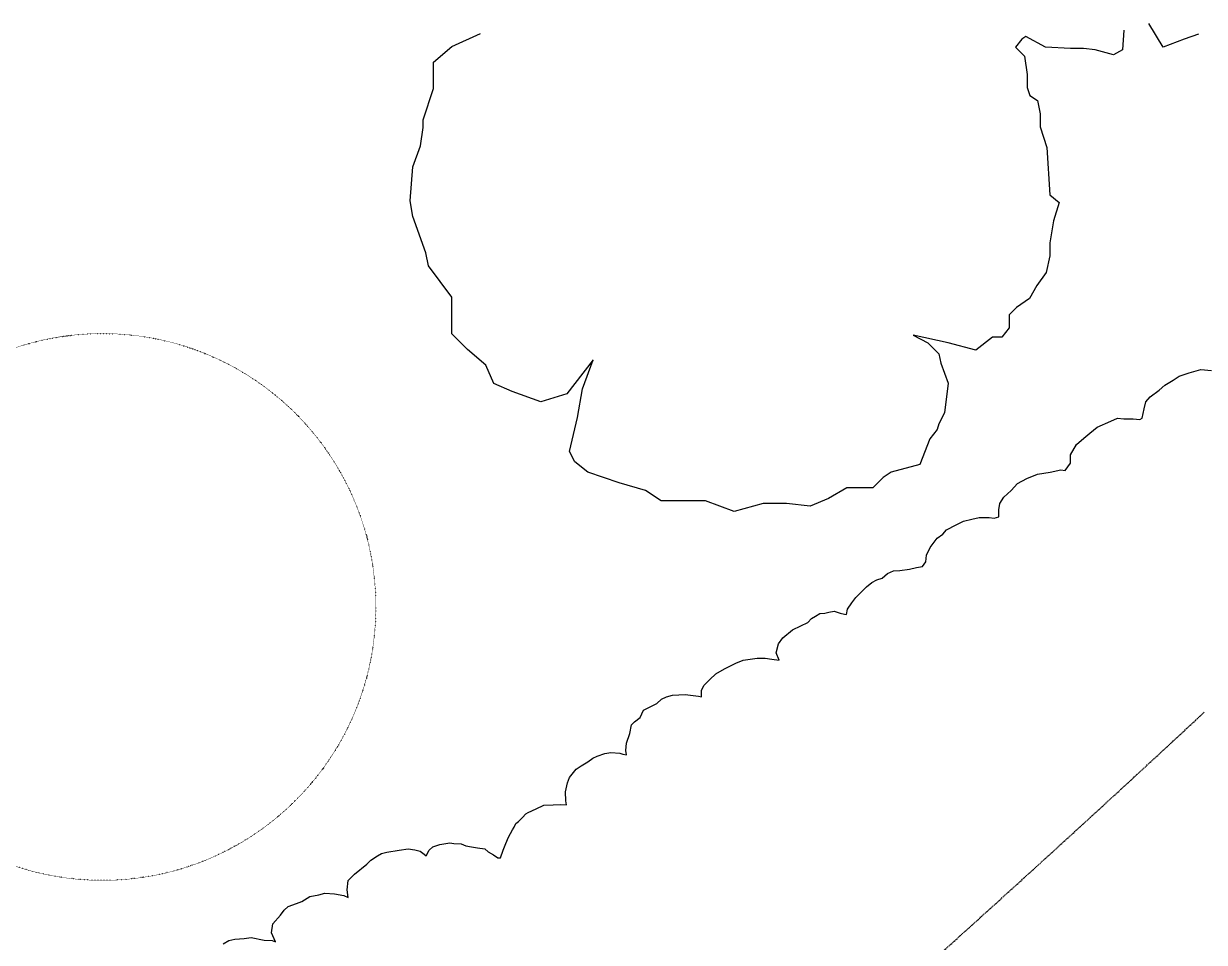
# Model space of a CAD drawing. Header units: millimetres. Extents: x 4912249 to 5143333, y 4796975 to 4980514.
# Drawn here: x 5102515 to 5117356, y 4963725 to 4975273 of the extents above; entities that cross this region are included whole.
import ezdxf

# ---------------------------------------------------------------- set-up
doc = ezdxf.new("R2010")
doc.units = ezdxf.units.MM
doc.linetypes.add('ACAD_ISO07W100', pattern=[3, 0, -3])
doc.linetypes.add('DASHED', pattern=[19.05, 12.7, -6.35])
for name, color, linetype in [('ACAD_ISO07W100___TREES_REMOVED', 1, 'ACAD_ISO07W100'), ('Continuous___A941G_TREES', 3, 'Continuous'), ('DASHED___BANK', 7, 'DASHED')]:
    doc.layers.add(name, color=color, linetype=linetype)

msp = doc.modelspace()

# ---------------------------------------------------------------- linework, layer by layer
at = {"layer": 'ACAD_ISO07W100___TREES_REMOVED', "ltscale": 0.4}
msp.add_circle((5103505, 4967941, 105667), 3436, dxfattribs=at)
at = {"layer": 'Continuous___A941G_TREES'}
for p, q in [((5116344, 4975191), (5116328, 4974945)), ((5116837, 4974978), (5116656, 4975273)), ((5107898, 4974984), (5108259, 4975148)), ((5115063, 4975076), (5114981, 4974978)), ((5115112, 4975109), (5115063, 4975076)), ((5115359, 4974978), (5115112, 4975109)), ((5117100, 4975076), (5116837, 4974978)), ((5117280, 4975142), (5117100, 4975076)), ((5107668, 4974787), (5107898, 4974984)), ((5114981, 4974978), (5115096, 4974863)), ((5115671, 4974961), (5115359, 4974978)), ((5115835, 4974961), (5115671, 4974961)), ((5115983, 4974945), (5115835, 4974961)), ((5116213, 4974879), (5115983, 4974945)), ((5116328, 4974945), (5116213, 4974879)), ((5107668, 4974459), (5107668, 4974787)), ((5115096, 4974863), (5115129, 4974633)), ((5115129, 4974633), (5115129, 4974469)), ((5107536, 4974065), (5107668, 4974459)), ((5115129, 4974469), (5115162, 4974370)), ((5115162, 4974370), (5115260, 4974305)), ((5115260, 4974305), (5115293, 4974141)), ((5115293, 4974141), (5115293, 4973977)), ((5107536, 4973966), (5107536, 4974065)), ((5107504, 4973737), (5107536, 4973966)), ((5115293, 4973977), (5115375, 4973714)), ((5107405, 4973474), (5107504, 4973737)), ((5115375, 4973714), (5115413, 4973119)), ((5107372, 4973047), (5107405, 4973474)), ((5115413, 4973119), (5115529, 4973026)), ((5107405, 4972850), (5107372, 4973047)), ((5115529, 4973026), (5115459, 4972794)), ((5107569, 4972391), (5107405, 4972850)), ((5115459, 4972794), (5115413, 4972516)), ((5115413, 4972516), (5115413, 4972353)), ((5107602, 4972227), (5107569, 4972391)), ((5115413, 4972353), (5115366, 4972144)), ((5107898, 4971833), (5107602, 4972227)), ((5115366, 4972144), (5115250, 4971982)), ((5115250, 4971982), (5115157, 4971819)), ((5107898, 4971538), (5107898, 4971833)), ((5115157, 4971819), (5114995, 4971703)), ((5114995, 4971703), (5114902, 4971611)), ((5114902, 4971611), (5114902, 4971448)), ((5107898, 4971373), (5107898, 4971538)), ((5108095, 4971176), (5107898, 4971373)), ((5114135, 4971262), (5113694, 4971355)), ((5113694, 4971355), (5113879, 4971262)), ((5114693, 4971332), (5114483, 4971170)), ((5114809, 4971332), (5114693, 4971332)), ((5114902, 4971448), (5114809, 4971332)), ((5108325, 4970980), (5108095, 4971176)), ((5113879, 4971262), (5114019, 4971123)), ((5114483, 4971170), (5114135, 4971262)), ((5109672, 4971045), (5109442, 4970750)), ((5109541, 4970684), (5109672, 4971045)), ((5114019, 4971123), (5114042, 4971007)), ((5108424, 4970750), (5108325, 4970980)), ((5114042, 4971007), (5114135, 4970752)), ((5117039, 4970841), (5117164, 4970883)), ((5117164, 4970883), (5117311, 4970925)), ((5117311, 4970925), (5117443, 4970911)), ((5108654, 4970651), (5108424, 4970750)), ((5109442, 4970750), (5109344, 4970619)), ((5114135, 4970752), (5114089, 4970381)), ((5116788, 4970667), (5116858, 4970730)), ((5116858, 4970730), (5116962, 4970792)), ((5116962, 4970792), (5117039, 4970841)), ((5109015, 4970520), (5108654, 4970651)), ((5109344, 4970619), (5109015, 4970520)), ((5109475, 4970323), (5109541, 4970684)), ((5116621, 4970521), (5116676, 4970583)), ((5116676, 4970583), (5116788, 4970667)), ((5116572, 4970312), (5116600, 4970430)), ((5116600, 4970430), (5116621, 4970521)), ((5109377, 4969896), (5109475, 4970323)), ((5114089, 4970381), (5114019, 4970241)), ((5116007, 4970200), (5116181, 4970277)), ((5116181, 4970277), (5116265, 4970312)), ((5116265, 4970312), (5116342, 4970305)), ((5116342, 4970305), (5116460, 4970305)), ((5116460, 4970305), (5116544, 4970298)), ((5116544, 4970298), (5116572, 4970312)), ((5113996, 4970172), (5113903, 4970056)), ((5114019, 4970241), (5113996, 4970172)), ((5115840, 4970061), (5115916, 4970124)), ((5115916, 4970124), (5116007, 4970200)), ((5113903, 4970056), (5113780, 4969732)), ((5115672, 4969852), (5115749, 4969984)), ((5115749, 4969984), (5115840, 4970061)), ((5109442, 4969765), (5109377, 4969896)), ((5115672, 4969748), (5115672, 4969852)), ((5109607, 4969634), (5109442, 4969765)), ((5113780, 4969732), (5113418, 4969634)), ((5115606, 4969657), (5115672, 4969748)), ((5110001, 4969503), (5109607, 4969634)), ((5113320, 4969568), (5113188, 4969437)), ((5113418, 4969634), (5113320, 4969568)), ((5115007, 4969492), (5115125, 4969555)), ((5115125, 4969555), (5115259, 4969610)), ((5115259, 4969610), (5115417, 4969634)), ((5115417, 4969634), (5115551, 4969665)), ((5115551, 4969665), (5115606, 4969657)), ((5110329, 4969404), (5110001, 4969503)), ((5110527, 4969273), (5110329, 4969404)), ((5112860, 4969437), (5112630, 4969306)), ((5113188, 4969437), (5112860, 4969437)), ((5114833, 4969319), (5114928, 4969405)), ((5114928, 4969405), (5115007, 4969492)), ((5110855, 4969273), (5110527, 4969273)), ((5111085, 4969273), (5110855, 4969273)), ((5111447, 4969142), (5111085, 4969273)), ((5111808, 4969240), (5111447, 4969142)), ((5112104, 4969240), (5111808, 4969240)), ((5112400, 4969207), (5112104, 4969240)), ((5112630, 4969306), (5112400, 4969207)), ((5114770, 4969161), (5114786, 4969240)), ((5114786, 4969240), (5114833, 4969319)), ((5114770, 4969074), (5114770, 4969161)), ((5114116, 4968909), (5114234, 4968972)), ((5114234, 4968972), (5114329, 4969019)), ((5114329, 4969019), (5114431, 4969043)), ((5114431, 4969043), (5114526, 4969067)), ((5114526, 4969067), (5114652, 4969067)), ((5114652, 4969067), (5114715, 4969059)), ((5114715, 4969059), (5114770, 4969074)), ((5113911, 4968688), (5113998, 4968807)), ((5113998, 4968807), (5114069, 4968854)), ((5114069, 4968854), (5114116, 4968909)), ((5113864, 4968594), (5113911, 4968688)), ((5113811, 4968448), (5113856, 4968507)), ((5113856, 4968507), (5113864, 4968594)), ((5113306, 4968303), (5113373, 4968362)), ((5113373, 4968362), (5113447, 4968397)), ((5113447, 4968397), (5113529, 4968401)), ((5113529, 4968401), (5113650, 4968416)), ((5113650, 4968416), (5113736, 4968436)), ((5113736, 4968436), (5113811, 4968448)), ((5113107, 4968194), (5113177, 4968248)), ((5113177, 4968248), (5113240, 4968283)), ((5113240, 4968283), (5113306, 4968303)), ((5112923, 4967994), (5112974, 4968061)), ((5112974, 4968061), (5113040, 4968127)), ((5113040, 4968127), (5113107, 4968194)), ((5112856, 4967846), (5112868, 4967912)), ((5112868, 4967912), (5112923, 4967994)), ((5112370, 4967744), (5112418, 4967795)), ((5112418, 4967795), (5112469, 4967826)), ((5112469, 4967826), (5112524, 4967857)), ((5112524, 4967857), (5112586, 4967861)), ((5112586, 4967861), (5112637, 4967877)), ((5112637, 4967877), (5112704, 4967889)), ((5112704, 4967889), (5112778, 4967865)), ((5112778, 4967865), (5112833, 4967850)), ((5112833, 4967850), (5112856, 4967846)), ((5112059, 4967554), (5112179, 4967653)), ((5112179, 4967653), (5112285, 4967702)), ((5112285, 4967702), (5112370, 4967744)), ((5111974, 4967363), (5112002, 4967476)), ((5112002, 4967476), (5112059, 4967554)), ((5112009, 4967271), (5111974, 4967363)), ((5111217, 4967101), (5111323, 4967165)), ((5111323, 4967165), (5111465, 4967235)), ((5111465, 4967235), (5111557, 4967271)), ((5111557, 4967271), (5111733, 4967299)), ((5111733, 4967299), (5111833, 4967299)), ((5111833, 4967299), (5111917, 4967285)), ((5111917, 4967285), (5112009, 4967271)), ((5111068, 4966960), (5111139, 4967030)), ((5111139, 4967030), (5111217, 4967101)), ((5111033, 4966896), (5111068, 4966960)), ((5111033, 4966811), (5111033, 4966896)), ((5110389, 4966684), (5110474, 4966727)), ((5110474, 4966727), (5110530, 4966783)), ((5110530, 4966783), (5110594, 4966811)), ((5110594, 4966811), (5110672, 4966833)), ((5110672, 4966833), (5110828, 4966840)), ((5110828, 4966840), (5110898, 4966833)), ((5110898, 4966833), (5110997, 4966818)), ((5110997, 4966818), (5111033, 4966811)), ((5110262, 4966552), (5110304, 4966642)), ((5110304, 4966642), (5110389, 4966684)), ((5110133, 4966352), (5110155, 4966458)), ((5110155, 4966458), (5110191, 4966499)), ((5110191, 4966499), (5110262, 4966552)), ((5110093, 4966227), (5110133, 4966352)), ((5110084, 4966138), (5110093, 4966227)), ((5110093, 4966084), (5110084, 4966138)), ((5109522, 4965946), (5109607, 4965995)), ((5109607, 4965995), (5109669, 4966040)), ((5109669, 4966040), (5109723, 4966067)), ((5109723, 4966067), (5109821, 4966098)), ((5109821, 4966098), (5109897, 4966111)), ((5109897, 4966111), (5110008, 4966102)), ((5110008, 4966102), (5110048, 4966089)), ((5110048, 4966089), (5110093, 4966084)), ((5109376, 4965797), (5109461, 4965903)), ((5109461, 4965903), (5109522, 4965946)), ((5109325, 4965616), (5109350, 4965732)), ((5109350, 4965732), (5109376, 4965797)), ((5109330, 4965505), (5109325, 4965616)), ((5108856, 4965359), (5108957, 4965405)), ((5108957, 4965405), (5109053, 4965450)), ((5109053, 4965450), (5109169, 4965455)), ((5109169, 4965455), (5109265, 4965460)), ((5109265, 4965460), (5109340, 4965455)), ((5109340, 4965455), (5109330, 4965505)), ((5108700, 4965218), (5108735, 4965243)), ((5108735, 4965243), (5108786, 4965294)), ((5108786, 4965294), (5108826, 4965339)), ((5108826, 4965339), (5108856, 4965359)), ((5108611, 4965049), (5108660, 4965138)), ((5108660, 4965138), (5108680, 4965173)), ((5108680, 4965173), (5108700, 4965218)), ((5107659, 4964928), (5107745, 4964957)), ((5107745, 4964957), (5107870, 4964975)), ((5107870, 4964975), (5107920, 4964967)), ((5107920, 4964967), (5108016, 4964964)), ((5108016, 4964964), (5108073, 4964939)), ((5108073, 4964939), (5108144, 4964925)), ((5108540, 4964886), (5108575, 4964967)), ((5108575, 4964967), (5108611, 4965049)), ((5106880, 4964760), (5106961, 4964812)), ((5106961, 4964812), (5107012, 4964841)), ((5107012, 4964841), (5107081, 4964858)), ((5107081, 4964858), (5107235, 4964886)), ((5107235, 4964886), (5107349, 4964900)), ((5107349, 4964900), (5107431, 4964889)), ((5107431, 4964889), (5107499, 4964871)), ((5107499, 4964871), (5107549, 4964836)), ((5107549, 4964836), (5107574, 4964814)), ((5107574, 4964814), (5107613, 4964886)), ((5107613, 4964886), (5107659, 4964928)), ((5108144, 4964925), (5108219, 4964914)), ((5108219, 4964914), (5108312, 4964900)), ((5108312, 4964900), (5108354, 4964864)), ((5108354, 4964864), (5108422, 4964825)), ((5108422, 4964825), (5108476, 4964789)), ((5108476, 4964789), (5108508, 4964789)), ((5108508, 4964789), (5108540, 4964886)), ((5106673, 4964582), (5106829, 4964709)), ((5106829, 4964709), (5106880, 4964760)), ((5106582, 4964387), (5106593, 4964502)), ((5106593, 4964502), (5106628, 4964537)), ((5106628, 4964537), (5106673, 4964582)), ((5106226, 4964324), (5106300, 4964342)), ((5106300, 4964342), (5106421, 4964336)), ((5106421, 4964336), (5106541, 4964313)), ((5106593, 4964290), (5106582, 4964387)), ((5105841, 4964175), (5105944, 4964215)), ((5105944, 4964215), (5106013, 4964238)), ((5106013, 4964238), (5106111, 4964301)), ((5106111, 4964301), (5106226, 4964324)), ((5106541, 4964313), (5106593, 4964290)), ((5105645, 4963957), (5105743, 4964066)), ((5105743, 4964066), (5105789, 4964129)), ((5105789, 4964129), (5105841, 4964175)), ((5105629, 4963844), (5105645, 4963957)), ((5105024, 4963706), (5105093, 4963747)), ((5105093, 4963747), (5105170, 4963767)), ((5105170, 4963767), (5105288, 4963775)), ((5105288, 4963775), (5105373, 4963787)), ((5105373, 4963787), (5105536, 4963755)), ((5105536, 4963755), (5105637, 4963747)), ((5105682, 4963734), (5105629, 4963844)), ((5105637, 4963747), (5105682, 4963734))]:
    msp.add_line(p, q, dxfattribs=at)
at = {"layer": 'DASHED___BANK'}
msp.add_arc((4923765, 5174929), 284377, 311.97878, 312.90236, dxfattribs=at)

doc.saveas('drawing.dxf')
